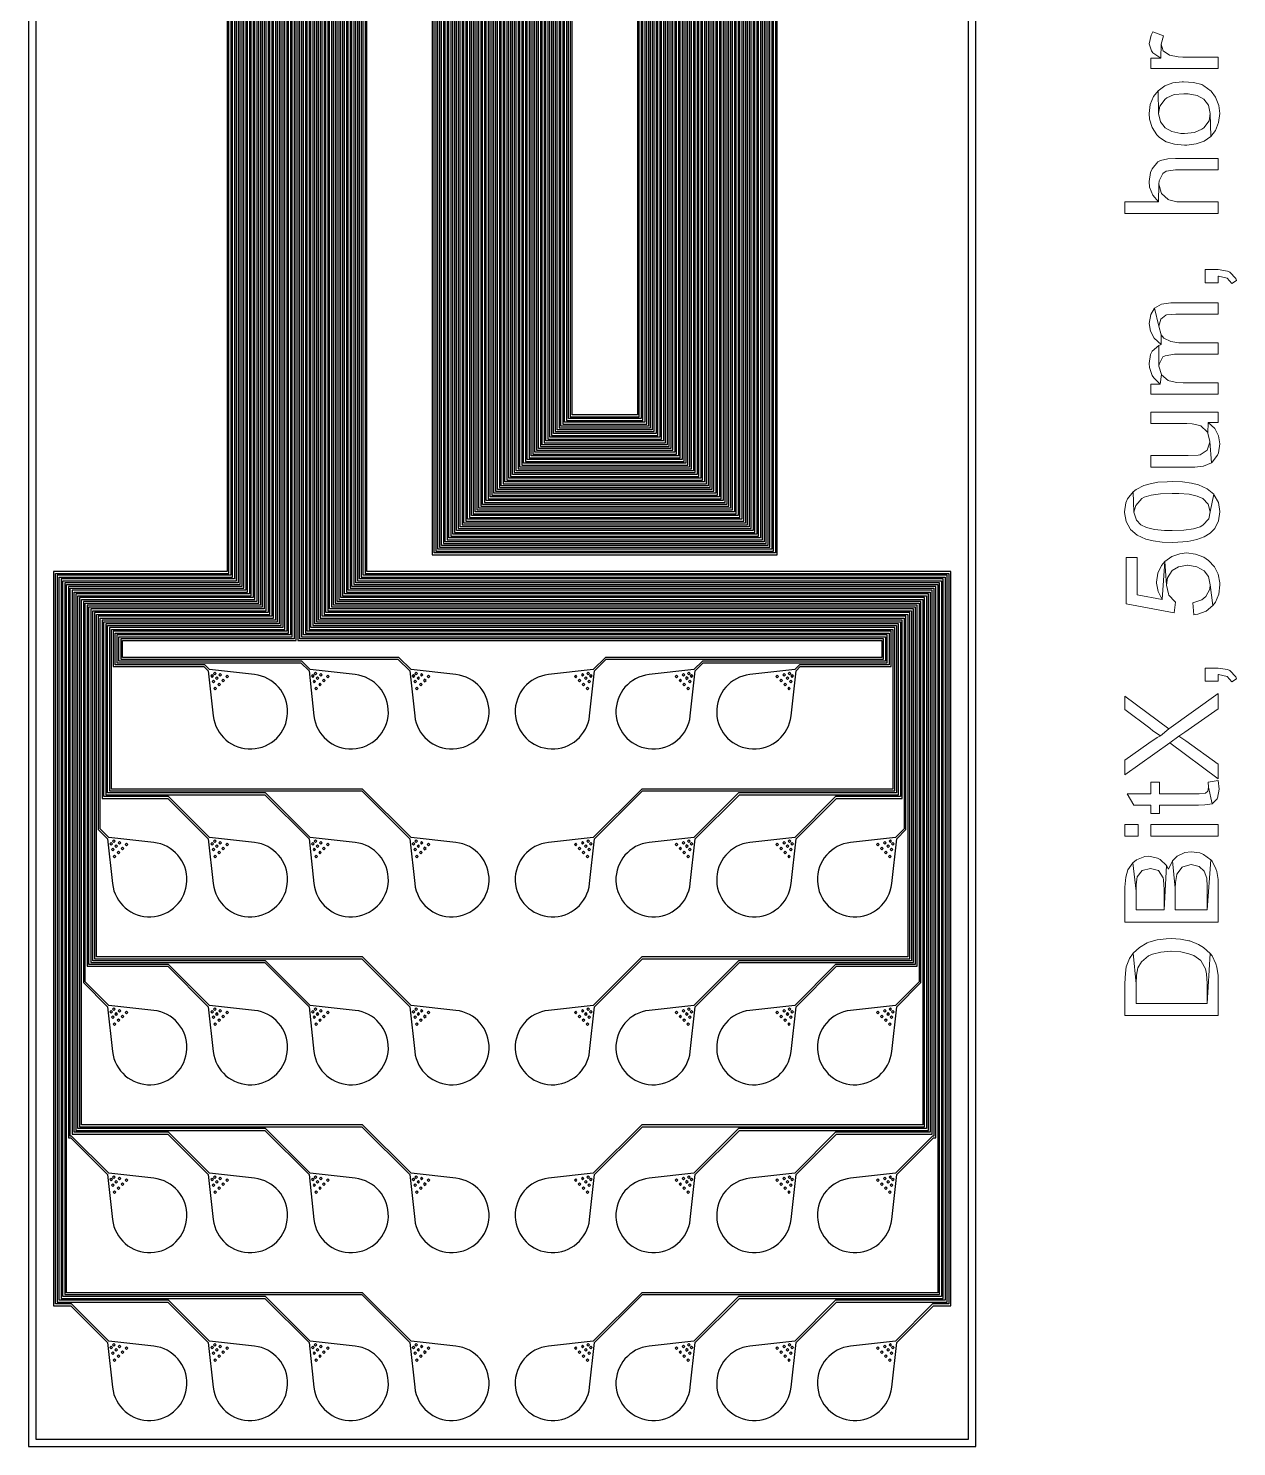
# Model space of a CAD drawing. Header units: millimetres. Extents: x -12.7 to 19.7, y -37.7 to 37.7.
# Drawn here: x -12.7 to 19.69, y -37.7 to 0.31 of the extents above; entities that cross this region are included whole.
import ezdxf

# ---------------------------------------------------------------- set-up
doc = ezdxf.new("R2010")
doc.units = ezdxf.units.MM

msp = doc.modelspace()

# ---------------------------------------------------------------- linework, layer by layer
at = {"linetype": 'Continuous', "lineweight": 25}
for points in [[(-12.7, 37.7), (-12.7, -37.7), (12.7, -37.7), (12.7, 37.7)], [(12.5, 37.5), (-12.5, 37.5), (-12.5, -37.5), (12.5, -37.5)], [(-7.812, -17.044), (-7.776, -17.08), (-7.741, -17.044), (-7.776, -17.009)], [(-7.741, -16.974), (-7.706, -17.009), (-7.67, -16.974), (-7.706, -16.938)], [(-7.682, -17.104), (-7.646, -17.139), (-7.611, -17.104), (-7.646, -17.068)], [(-7.593, -17.015), (-7.558, -17.051), (-7.523, -17.015), (-7.558, -16.98)], [(-7.406, -17.061), (-7.371, -17.096), (-7.335, -17.061), (-7.371, -17.026)], [(-5.112, -17.044), (-5.076, -17.08), (-5.041, -17.044), (-5.076, -17.009)], [(-5.041, -16.974), (-5.006, -17.009), (-4.97, -16.974), (-5.006, -16.938)], [(-4.982, -17.104), (-4.946, -17.139), (-4.911, -17.104), (-4.946, -17.068)], [(-4.893, -17.015), (-4.858, -17.051), (-4.823, -17.015), (-4.858, -16.98)], [(-4.706, -17.061), (-4.671, -17.096), (-4.635, -17.061), (-4.671, -17.026)], [(-2.412, -17.044), (-2.376, -17.08), (-2.341, -17.044), (-2.376, -17.009)], [(-2.341, -16.974), (-2.306, -17.009), (-2.27, -16.974), (-2.306, -16.938)], [(-2.282, -17.104), (-2.246, -17.139), (-2.211, -17.104), (-2.246, -17.068)], [(-2.193, -17.015), (-2.158, -17.051), (-2.123, -17.015), (-2.158, -16.98)], [(-2.006, -17.061), (-1.971, -17.096), (-1.935, -17.061), (-1.971, -17.026)], [(1.971, -17.026), (1.935, -17.061), (1.971, -17.096), (2.006, -17.061)], [(2.158, -16.98), (2.123, -17.015), (2.158, -17.051), (2.193, -17.015)], [(2.246, -17.068), (2.211, -17.104), (2.246, -17.139), (2.282, -17.104)], [(2.306, -16.938), (2.27, -16.974), (2.306, -17.009), (2.341, -16.974)], [(2.376, -17.009), (2.341, -17.044), (2.376, -17.08), (2.412, -17.044)], [(4.671, -17.026), (4.635, -17.061), (4.671, -17.096), (4.706, -17.061)], [(4.858, -16.98), (4.823, -17.015), (4.858, -17.051), (4.893, -17.015)], [(4.946, -17.068), (4.911, -17.104), (4.946, -17.139), (4.982, -17.104)], [(5.006, -16.938), (4.97, -16.974), (5.006, -17.009), (5.041, -16.974)], [(5.076, -17.009), (5.041, -17.044), (5.076, -17.08), (5.112, -17.044)], [(7.371, -17.026), (7.335, -17.061), (7.371, -17.096), (7.406, -17.061)], [(7.558, -16.98), (7.523, -17.015), (7.558, -17.051), (7.593, -17.015)], [(7.646, -17.068), (7.611, -17.104), (7.646, -17.139), (7.682, -17.104)], [(7.706, -16.938), (7.67, -16.974), (7.706, -17.009), (7.741, -16.974)], [(7.776, -17.009), (7.741, -17.044), (7.776, -17.08), (7.812, -17.044)], [(-7.77, -17.192), (-7.735, -17.227), (-7.699, -17.192), (-7.735, -17.157)], [(-7.724, -17.379), (-7.689, -17.415), (-7.654, -17.379), (-7.689, -17.344)], [(-7.618, -17.273), (-7.583, -17.309), (-7.547, -17.273), (-7.583, -17.238)], [(-7.512, -17.167), (-7.477, -17.203), (-7.441, -17.167), (-7.477, -17.132)], [(-5.07, -17.192), (-5.035, -17.227), (-4.999, -17.192), (-5.035, -17.157)], [(-5.024, -17.379), (-4.989, -17.415), (-4.954, -17.379), (-4.989, -17.344)], [(-4.918, -17.273), (-4.883, -17.309), (-4.847, -17.273), (-4.883, -17.238)], [(-4.812, -17.167), (-4.777, -17.203), (-4.741, -17.167), (-4.777, -17.132)], [(-2.37, -17.192), (-2.335, -17.227), (-2.299, -17.192), (-2.335, -17.157)], [(-2.324, -17.379), (-2.289, -17.415), (-2.254, -17.379), (-2.289, -17.344)], [(-2.218, -17.273), (-2.183, -17.309), (-2.147, -17.273), (-2.183, -17.238)], [(-2.112, -17.167), (-2.077, -17.203), (-2.041, -17.167), (-2.077, -17.132)], [(2.077, -17.132), (2.041, -17.167), (2.077, -17.203), (2.112, -17.167)], [(2.183, -17.238), (2.147, -17.273), (2.183, -17.309), (2.218, -17.273)], [(2.289, -17.344), (2.254, -17.379), (2.289, -17.415), (2.324, -17.379)], [(2.335, -17.157), (2.299, -17.192), (2.335, -17.227), (2.37, -17.192)], [(4.777, -17.132), (4.741, -17.167), (4.777, -17.203), (4.812, -17.167)], [(4.883, -17.238), (4.847, -17.273), (4.883, -17.309), (4.918, -17.273)], [(4.989, -17.344), (4.954, -17.379), (4.989, -17.415), (5.024, -17.379)], [(5.035, -17.157), (4.999, -17.192), (5.035, -17.227), (5.07, -17.192)], [(7.477, -17.132), (7.441, -17.167), (7.477, -17.203), (7.512, -17.167)], [(7.583, -17.238), (7.547, -17.273), (7.583, -17.309), (7.618, -17.273)], [(7.689, -17.344), (7.654, -17.379), (7.689, -17.415), (7.724, -17.379)], [(7.735, -17.157), (7.699, -17.192), (7.735, -17.227), (7.77, -17.192)], [(-10.512, -21.544), (-10.476, -21.58), (-10.441, -21.544), (-10.476, -21.509)], [(-10.47, -21.692), (-10.435, -21.727), (-10.399, -21.692), (-10.435, -21.657)], [(-10.441, -21.474), (-10.406, -21.509), (-10.37, -21.474), (-10.406, -21.438)], [(-10.382, -21.604), (-10.346, -21.639), (-10.311, -21.604), (-10.346, -21.568)], [(-10.293, -21.515), (-10.258, -21.551), (-10.223, -21.515), (-10.258, -21.48)], [(-10.212, -21.667), (-10.177, -21.703), (-10.141, -21.667), (-10.177, -21.632)], [(-10.106, -21.561), (-10.071, -21.596), (-10.035, -21.561), (-10.071, -21.526)], [(-7.812, -21.544), (-7.776, -21.58), (-7.741, -21.544), (-7.776, -21.509)], [(-7.77, -21.692), (-7.735, -21.727), (-7.699, -21.692), (-7.735, -21.657)], [(-7.741, -21.474), (-7.706, -21.509), (-7.67, -21.474), (-7.706, -21.438)], [(-7.682, -21.604), (-7.646, -21.639), (-7.611, -21.604), (-7.646, -21.568)], [(-7.593, -21.515), (-7.558, -21.551), (-7.523, -21.515), (-7.558, -21.48)], [(-7.512, -21.667), (-7.477, -21.703), (-7.441, -21.667), (-7.477, -21.632)], [(-7.406, -21.561), (-7.371, -21.596), (-7.335, -21.561), (-7.371, -21.526)], [(-5.112, -21.544), (-5.076, -21.58), (-5.041, -21.544), (-5.076, -21.509)], [(-5.07, -21.692), (-5.035, -21.727), (-4.999, -21.692), (-5.035, -21.657)], [(-5.041, -21.474), (-5.006, -21.509), (-4.97, -21.474), (-5.006, -21.438)], [(-4.982, -21.604), (-4.946, -21.639), (-4.911, -21.604), (-4.946, -21.568)], [(-4.893, -21.515), (-4.858, -21.551), (-4.823, -21.515), (-4.858, -21.48)], [(-4.812, -21.667), (-4.777, -21.703), (-4.741, -21.667), (-4.777, -21.632)], [(-4.706, -21.561), (-4.671, -21.596), (-4.635, -21.561), (-4.671, -21.526)], [(-2.412, -21.544), (-2.376, -21.58), (-2.341, -21.544), (-2.376, -21.509)], [(-2.37, -21.692), (-2.335, -21.727), (-2.299, -21.692), (-2.335, -21.657)], [(-2.341, -21.474), (-2.306, -21.509), (-2.27, -21.474), (-2.306, -21.438)], [(-2.282, -21.604), (-2.246, -21.639), (-2.211, -21.604), (-2.246, -21.568)], [(-2.193, -21.515), (-2.158, -21.551), (-2.123, -21.515), (-2.158, -21.48)], [(-2.112, -21.667), (-2.077, -21.703), (-2.041, -21.667), (-2.077, -21.632)], [(-2.006, -21.561), (-1.971, -21.596), (-1.935, -21.561), (-1.971, -21.526)], [(1.971, -21.526), (1.935, -21.561), (1.971, -21.596), (2.006, -21.561)], [(2.077, -21.632), (2.041, -21.667), (2.077, -21.703), (2.112, -21.667)], [(2.158, -21.48), (2.123, -21.515), (2.158, -21.551), (2.193, -21.515)], [(2.246, -21.568), (2.211, -21.604), (2.246, -21.639), (2.282, -21.604)], [(2.306, -21.438), (2.27, -21.474), (2.306, -21.509), (2.341, -21.474)], [(2.335, -21.657), (2.299, -21.692), (2.335, -21.727), (2.37, -21.692)], [(2.376, -21.509), (2.341, -21.544), (2.376, -21.58), (2.412, -21.544)], [(4.671, -21.526), (4.635, -21.561), (4.671, -21.596), (4.706, -21.561)], [(4.777, -21.632), (4.741, -21.667), (4.777, -21.703), (4.812, -21.667)], [(4.858, -21.48), (4.823, -21.515), (4.858, -21.551), (4.893, -21.515)], [(4.946, -21.568), (4.911, -21.604), (4.946, -21.639), (4.982, -21.604)], [(5.006, -21.438), (4.97, -21.474), (5.006, -21.509), (5.041, -21.474)], [(5.035, -21.657), (4.999, -21.692), (5.035, -21.727), (5.07, -21.692)], [(5.076, -21.509), (5.041, -21.544), (5.076, -21.58), (5.112, -21.544)], [(7.371, -21.526), (7.335, -21.561), (7.371, -21.596), (7.406, -21.561)], [(7.477, -21.632), (7.441, -21.667), (7.477, -21.703), (7.512, -21.667)], [(7.558, -21.48), (7.523, -21.515), (7.558, -21.551), (7.593, -21.515)], [(7.646, -21.568), (7.611, -21.604), (7.646, -21.639), (7.682, -21.604)], [(7.706, -21.438), (7.67, -21.474), (7.706, -21.509), (7.741, -21.474)], [(7.735, -21.657), (7.699, -21.692), (7.735, -21.727), (7.77, -21.692)], [(7.776, -21.509), (7.741, -21.544), (7.776, -21.58), (7.812, -21.544)], [(10.071, -21.526), (10.035, -21.561), (10.071, -21.596), (10.106, -21.561)], [(10.177, -21.632), (10.141, -21.667), (10.177, -21.703), (10.212, -21.667)], [(10.258, -21.48), (10.223, -21.515), (10.258, -21.551), (10.293, -21.515)], [(10.346, -21.568), (10.311, -21.604), (10.346, -21.639), (10.382, -21.604)], [(10.406, -21.438), (10.37, -21.474), (10.406, -21.509), (10.441, -21.474)], [(10.435, -21.657), (10.399, -21.692), (10.435, -21.727), (10.47, -21.692)], [(10.476, -21.509), (10.441, -21.544), (10.476, -21.58), (10.512, -21.544)], [(-10.424, -21.879), (-10.389, -21.915), (-10.354, -21.879), (-10.389, -21.844)], [(-10.318, -21.773), (-10.283, -21.809), (-10.247, -21.773), (-10.283, -21.738)], [(-7.724, -21.879), (-7.689, -21.915), (-7.654, -21.879), (-7.689, -21.844)], [(-7.618, -21.773), (-7.583, -21.809), (-7.547, -21.773), (-7.583, -21.738)], [(-5.024, -21.879), (-4.989, -21.915), (-4.954, -21.879), (-4.989, -21.844)], [(-4.918, -21.773), (-4.883, -21.809), (-4.847, -21.773), (-4.883, -21.738)], [(-2.324, -21.879), (-2.289, -21.915), (-2.254, -21.879), (-2.289, -21.844)], [(-2.218, -21.773), (-2.183, -21.809), (-2.147, -21.773), (-2.183, -21.738)], [(2.183, -21.738), (2.147, -21.773), (2.183, -21.809), (2.218, -21.773)], [(2.289, -21.844), (2.254, -21.879), (2.289, -21.915), (2.324, -21.879)], [(4.883, -21.738), (4.847, -21.773), (4.883, -21.809), (4.918, -21.773)], [(4.989, -21.844), (4.954, -21.879), (4.989, -21.915), (5.024, -21.879)], [(7.583, -21.738), (7.547, -21.773), (7.583, -21.809), (7.618, -21.773)], [(7.689, -21.844), (7.654, -21.879), (7.689, -21.915), (7.724, -21.879)], [(10.283, -21.738), (10.247, -21.773), (10.283, -21.809), (10.318, -21.773)], [(10.389, -21.844), (10.354, -21.879), (10.389, -21.915), (10.424, -21.879)], [(-10.512, -26.044), (-10.476, -26.08), (-10.441, -26.044), (-10.476, -26.009)], [(-10.47, -26.192), (-10.435, -26.227), (-10.399, -26.192), (-10.435, -26.157)], [(-10.441, -25.974), (-10.406, -26.009), (-10.37, -25.974), (-10.406, -25.938)], [(-10.382, -26.104), (-10.346, -26.139), (-10.311, -26.104), (-10.346, -26.068)], [(-10.293, -26.015), (-10.258, -26.051), (-10.223, -26.015), (-10.258, -25.98)], [(-10.212, -26.167), (-10.177, -26.203), (-10.141, -26.167), (-10.177, -26.132)], [(-10.106, -26.061), (-10.071, -26.096), (-10.035, -26.061), (-10.071, -26.026)], [(-7.812, -26.044), (-7.776, -26.08), (-7.741, -26.044), (-7.776, -26.009)], [(-7.77, -26.192), (-7.735, -26.227), (-7.699, -26.192), (-7.735, -26.157)], [(-7.741, -25.974), (-7.706, -26.009), (-7.67, -25.974), (-7.706, -25.938)], [(-7.682, -26.104), (-7.646, -26.139), (-7.611, -26.104), (-7.646, -26.068)], [(-7.593, -26.015), (-7.558, -26.051), (-7.523, -26.015), (-7.558, -25.98)], [(-7.512, -26.167), (-7.477, -26.203), (-7.441, -26.167), (-7.477, -26.132)], [(-7.406, -26.061), (-7.371, -26.096), (-7.335, -26.061), (-7.371, -26.026)], [(-5.112, -26.044), (-5.076, -26.08), (-5.041, -26.044), (-5.076, -26.009)], [(-5.07, -26.192), (-5.035, -26.227), (-4.999, -26.192), (-5.035, -26.157)], [(-5.041, -25.974), (-5.006, -26.009), (-4.97, -25.974), (-5.006, -25.938)], [(-4.982, -26.104), (-4.946, -26.139), (-4.911, -26.104), (-4.946, -26.068)], [(-4.893, -26.015), (-4.858, -26.051), (-4.823, -26.015), (-4.858, -25.98)], [(-4.812, -26.167), (-4.777, -26.203), (-4.741, -26.167), (-4.777, -26.132)], [(-4.706, -26.061), (-4.671, -26.096), (-4.635, -26.061), (-4.671, -26.026)], [(-2.412, -26.044), (-2.376, -26.08), (-2.341, -26.044), (-2.376, -26.009)], [(-2.37, -26.192), (-2.335, -26.227), (-2.299, -26.192), (-2.335, -26.157)], [(-2.341, -25.974), (-2.306, -26.009), (-2.27, -25.974), (-2.306, -25.938)], [(-2.282, -26.104), (-2.246, -26.139), (-2.211, -26.104), (-2.246, -26.068)], [(-2.193, -26.015), (-2.158, -26.051), (-2.123, -26.015), (-2.158, -25.98)], [(-2.112, -26.167), (-2.077, -26.203), (-2.041, -26.167), (-2.077, -26.132)], [(-2.006, -26.061), (-1.971, -26.096), (-1.935, -26.061), (-1.971, -26.026)], [(1.971, -26.026), (1.935, -26.061), (1.971, -26.096), (2.006, -26.061)], [(2.077, -26.132), (2.041, -26.167), (2.077, -26.203), (2.112, -26.167)], [(2.158, -25.98), (2.123, -26.015), (2.158, -26.051), (2.193, -26.015)], [(2.246, -26.068), (2.211, -26.104), (2.246, -26.139), (2.282, -26.104)], [(2.306, -25.938), (2.27, -25.974), (2.306, -26.009), (2.341, -25.974)], [(2.335, -26.157), (2.299, -26.192), (2.335, -26.227), (2.37, -26.192)], [(2.376, -26.009), (2.341, -26.044), (2.376, -26.08), (2.412, -26.044)], [(4.671, -26.026), (4.635, -26.061), (4.671, -26.096), (4.706, -26.061)], [(4.777, -26.132), (4.741, -26.167), (4.777, -26.203), (4.812, -26.167)], [(4.858, -25.98), (4.823, -26.015), (4.858, -26.051), (4.893, -26.015)], [(4.946, -26.068), (4.911, -26.104), (4.946, -26.139), (4.982, -26.104)], [(5.006, -25.938), (4.97, -25.974), (5.006, -26.009), (5.041, -25.974)], [(5.035, -26.157), (4.999, -26.192), (5.035, -26.227), (5.07, -26.192)], [(5.076, -26.009), (5.041, -26.044), (5.076, -26.08), (5.112, -26.044)], [(7.371, -26.026), (7.335, -26.061), (7.371, -26.096), (7.406, -26.061)], [(7.477, -26.132), (7.441, -26.167), (7.477, -26.203), (7.512, -26.167)], [(7.558, -25.98), (7.523, -26.015), (7.558, -26.051), (7.593, -26.015)], [(7.646, -26.068), (7.611, -26.104), (7.646, -26.139), (7.682, -26.104)], [(7.706, -25.938), (7.67, -25.974), (7.706, -26.009), (7.741, -25.974)], [(7.735, -26.157), (7.699, -26.192), (7.735, -26.227), (7.77, -26.192)], [(7.776, -26.009), (7.741, -26.044), (7.776, -26.08), (7.812, -26.044)], [(10.071, -26.026), (10.035, -26.061), (10.071, -26.096), (10.106, -26.061)], [(10.177, -26.132), (10.141, -26.167), (10.177, -26.203), (10.212, -26.167)], [(10.258, -25.98), (10.223, -26.015), (10.258, -26.051), (10.293, -26.015)], [(10.346, -26.068), (10.311, -26.104), (10.346, -26.139), (10.382, -26.104)], [(10.406, -25.938), (10.37, -25.974), (10.406, -26.009), (10.441, -25.974)], [(10.435, -26.157), (10.399, -26.192), (10.435, -26.227), (10.47, -26.192)], [(10.476, -26.009), (10.441, -26.044), (10.476, -26.08), (10.512, -26.044)], [(-10.424, -26.379), (-10.389, -26.415), (-10.354, -26.379), (-10.389, -26.344)], [(-10.318, -26.273), (-10.283, -26.309), (-10.247, -26.273), (-10.283, -26.238)], [(-7.724, -26.379), (-7.689, -26.415), (-7.654, -26.379), (-7.689, -26.344)], [(-7.618, -26.273), (-7.583, -26.309), (-7.547, -26.273), (-7.583, -26.238)], [(-5.024, -26.379), (-4.989, -26.415), (-4.954, -26.379), (-4.989, -26.344)], [(-4.918, -26.273), (-4.883, -26.309), (-4.847, -26.273), (-4.883, -26.238)], [(-2.324, -26.379), (-2.289, -26.415), (-2.254, -26.379), (-2.289, -26.344)], [(-2.218, -26.273), (-2.183, -26.309), (-2.147, -26.273), (-2.183, -26.238)], [(2.183, -26.238), (2.147, -26.273), (2.183, -26.309), (2.218, -26.273)], [(2.289, -26.344), (2.254, -26.379), (2.289, -26.415), (2.324, -26.379)], [(4.883, -26.238), (4.847, -26.273), (4.883, -26.309), (4.918, -26.273)], [(4.989, -26.344), (4.954, -26.379), (4.989, -26.415), (5.024, -26.379)], [(7.583, -26.238), (7.547, -26.273), (7.583, -26.309), (7.618, -26.273)], [(7.689, -26.344), (7.654, -26.379), (7.689, -26.415), (7.724, -26.379)], [(10.283, -26.238), (10.247, -26.273), (10.283, -26.309), (10.318, -26.273)], [(10.389, -26.344), (10.354, -26.379), (10.389, -26.415), (10.424, -26.379)], [(-10.512, -30.544), (-10.476, -30.58), (-10.441, -30.544), (-10.476, -30.509)], [(-10.47, -30.692), (-10.435, -30.727), (-10.399, -30.692), (-10.435, -30.657)], [(-10.441, -30.474), (-10.406, -30.509), (-10.37, -30.474), (-10.406, -30.438)], [(-10.382, -30.604), (-10.346, -30.639), (-10.311, -30.604), (-10.346, -30.568)], [(-10.318, -30.773), (-10.283, -30.809), (-10.247, -30.773), (-10.283, -30.738)], [(-10.293, -30.515), (-10.258, -30.551), (-10.223, -30.515), (-10.258, -30.48)], [(-10.212, -30.667), (-10.177, -30.703), (-10.141, -30.667), (-10.177, -30.632)], [(-10.106, -30.561), (-10.071, -30.596), (-10.035, -30.561), (-10.071, -30.526)], [(-7.812, -30.544), (-7.776, -30.58), (-7.741, -30.544), (-7.776, -30.509)], [(-7.77, -30.692), (-7.735, -30.727), (-7.699, -30.692), (-7.735, -30.657)], [(-7.741, -30.474), (-7.706, -30.509), (-7.67, -30.474), (-7.706, -30.438)], [(-7.682, -30.604), (-7.646, -30.639), (-7.611, -30.604), (-7.646, -30.568)], [(-7.618, -30.773), (-7.583, -30.809), (-7.547, -30.773), (-7.583, -30.738)], [(-7.593, -30.515), (-7.558, -30.551), (-7.523, -30.515), (-7.558, -30.48)], [(-7.512, -30.667), (-7.477, -30.703), (-7.441, -30.667), (-7.477, -30.632)], [(-7.406, -30.561), (-7.371, -30.596), (-7.335, -30.561), (-7.371, -30.526)], [(-5.112, -30.544), (-5.076, -30.58), (-5.041, -30.544), (-5.076, -30.509)], [(-5.07, -30.692), (-5.035, -30.727), (-4.999, -30.692), (-5.035, -30.657)], [(-5.041, -30.474), (-5.006, -30.509), (-4.97, -30.474), (-5.006, -30.438)], [(-4.982, -30.604), (-4.946, -30.639), (-4.911, -30.604), (-4.946, -30.568)], [(-4.918, -30.773), (-4.883, -30.809), (-4.847, -30.773), (-4.883, -30.738)], [(-4.893, -30.515), (-4.858, -30.551), (-4.823, -30.515), (-4.858, -30.48)], [(-4.812, -30.667), (-4.777, -30.703), (-4.741, -30.667), (-4.777, -30.632)], [(-4.706, -30.561), (-4.671, -30.596), (-4.635, -30.561), (-4.671, -30.526)], [(-2.412, -30.544), (-2.376, -30.58), (-2.341, -30.544), (-2.376, -30.509)], [(-2.37, -30.692), (-2.335, -30.727), (-2.299, -30.692), (-2.335, -30.657)], [(-2.341, -30.474), (-2.306, -30.509), (-2.27, -30.474), (-2.306, -30.438)], [(-2.282, -30.604), (-2.246, -30.639), (-2.211, -30.604), (-2.246, -30.568)], [(-2.218, -30.773), (-2.183, -30.809), (-2.147, -30.773), (-2.183, -30.738)], [(-2.193, -30.515), (-2.158, -30.551), (-2.123, -30.515), (-2.158, -30.48)], [(-2.112, -30.667), (-2.077, -30.703), (-2.041, -30.667), (-2.077, -30.632)], [(-2.006, -30.561), (-1.971, -30.596), (-1.935, -30.561), (-1.971, -30.526)], [(1.971, -30.526), (1.935, -30.561), (1.971, -30.596), (2.006, -30.561)], [(2.077, -30.632), (2.041, -30.667), (2.077, -30.703), (2.112, -30.667)], [(2.158, -30.48), (2.123, -30.515), (2.158, -30.551), (2.193, -30.515)], [(2.183, -30.738), (2.147, -30.773), (2.183, -30.809), (2.218, -30.773)], [(2.246, -30.568), (2.211, -30.604), (2.246, -30.639), (2.282, -30.604)], [(2.306, -30.438), (2.27, -30.474), (2.306, -30.509), (2.341, -30.474)], [(2.335, -30.657), (2.299, -30.692), (2.335, -30.727), (2.37, -30.692)], [(2.376, -30.509), (2.341, -30.544), (2.376, -30.58), (2.412, -30.544)], [(4.671, -30.526), (4.635, -30.561), (4.671, -30.596), (4.706, -30.561)], [(4.777, -30.632), (4.741, -30.667), (4.777, -30.703), (4.812, -30.667)], [(4.858, -30.48), (4.823, -30.515), (4.858, -30.551), (4.893, -30.515)], [(4.883, -30.738), (4.847, -30.773), (4.883, -30.809), (4.918, -30.773)], [(4.946, -30.568), (4.911, -30.604), (4.946, -30.639), (4.982, -30.604)], [(5.006, -30.438), (4.97, -30.474), (5.006, -30.509), (5.041, -30.474)], [(5.035, -30.657), (4.999, -30.692), (5.035, -30.727), (5.07, -30.692)], [(5.076, -30.509), (5.041, -30.544), (5.076, -30.58), (5.112, -30.544)], [(7.371, -30.526), (7.335, -30.561), (7.371, -30.596), (7.406, -30.561)], [(7.477, -30.632), (7.441, -30.667), (7.477, -30.703), (7.512, -30.667)], [(7.558, -30.48), (7.523, -30.515), (7.558, -30.551), (7.593, -30.515)], [(7.583, -30.738), (7.547, -30.773), (7.583, -30.809), (7.618, -30.773)], [(7.646, -30.568), (7.611, -30.604), (7.646, -30.639), (7.682, -30.604)], [(7.706, -30.438), (7.67, -30.474), (7.706, -30.509), (7.741, -30.474)], [(7.735, -30.657), (7.699, -30.692), (7.735, -30.727), (7.77, -30.692)], [(7.776, -30.509), (7.741, -30.544), (7.776, -30.58), (7.812, -30.544)], [(10.071, -30.526), (10.035, -30.561), (10.071, -30.596), (10.106, -30.561)], [(10.177, -30.632), (10.141, -30.667), (10.177, -30.703), (10.212, -30.667)], [(10.258, -30.48), (10.223, -30.515), (10.258, -30.551), (10.293, -30.515)], [(10.283, -30.738), (10.247, -30.773), (10.283, -30.809), (10.318, -30.773)], [(10.346, -30.568), (10.311, -30.604), (10.346, -30.639), (10.382, -30.604)], [(10.406, -30.438), (10.37, -30.474), (10.406, -30.509), (10.441, -30.474)], [(10.435, -30.657), (10.399, -30.692), (10.435, -30.727), (10.47, -30.692)], [(10.476, -30.509), (10.441, -30.544), (10.476, -30.58), (10.512, -30.544)], [(-10.424, -30.879), (-10.389, -30.915), (-10.354, -30.879), (-10.389, -30.844)], [(-7.724, -30.879), (-7.689, -30.915), (-7.654, -30.879), (-7.689, -30.844)], [(-5.024, -30.879), (-4.989, -30.915), (-4.954, -30.879), (-4.989, -30.844)], [(-2.324, -30.879), (-2.289, -30.915), (-2.254, -30.879), (-2.289, -30.844)], [(2.289, -30.844), (2.254, -30.879), (2.289, -30.915), (2.324, -30.879)], [(4.989, -30.844), (4.954, -30.879), (4.989, -30.915), (5.024, -30.879)], [(7.689, -30.844), (7.654, -30.879), (7.689, -30.915), (7.724, -30.879)], [(10.389, -30.844), (10.354, -30.879), (10.389, -30.915), (10.424, -30.879)], [(-10.441, -34.974), (-10.406, -35.009), (-10.37, -34.974), (-10.406, -34.938)], [(-7.741, -34.974), (-7.706, -35.009), (-7.67, -34.974), (-7.706, -34.938)], [(-5.041, -34.974), (-5.006, -35.009), (-4.97, -34.974), (-5.006, -34.938)], [(-2.341, -34.974), (-2.306, -35.009), (-2.27, -34.974), (-2.306, -34.938)], [(2.341, -34.974), (2.306, -34.938), (2.27, -34.974), (2.306, -35.009)], [(5.006, -34.938), (4.97, -34.974), (5.006, -35.009), (5.041, -34.974)], [(7.706, -34.938), (7.67, -34.974), (7.706, -35.009), (7.741, -34.974)], [(10.441, -34.974), (10.406, -34.938), (10.37, -34.974), (10.406, -35.009)], [(-10.512, -35.044), (-10.476, -35.08), (-10.441, -35.044), (-10.476, -35.009)], [(-10.47, -35.192), (-10.435, -35.227), (-10.399, -35.192), (-10.435, -35.157)], [(-10.424, -35.379), (-10.389, -35.415), (-10.354, -35.379), (-10.389, -35.344)], [(-10.382, -35.104), (-10.346, -35.139), (-10.311, -35.104), (-10.346, -35.068)], [(-10.318, -35.273), (-10.283, -35.309), (-10.247, -35.273), (-10.283, -35.238)], [(-10.293, -35.015), (-10.258, -35.051), (-10.223, -35.015), (-10.258, -34.98)], [(-10.212, -35.167), (-10.177, -35.203), (-10.141, -35.167), (-10.177, -35.132)], [(-10.106, -35.061), (-10.071, -35.096), (-10.035, -35.061), (-10.071, -35.026)], [(-7.812, -35.044), (-7.776, -35.08), (-7.741, -35.044), (-7.776, -35.009)], [(-7.77, -35.192), (-7.735, -35.227), (-7.699, -35.192), (-7.735, -35.157)], [(-7.724, -35.379), (-7.689, -35.415), (-7.654, -35.379), (-7.689, -35.344)], [(-7.682, -35.104), (-7.646, -35.139), (-7.611, -35.104), (-7.646, -35.068)], [(-7.618, -35.273), (-7.583, -35.309), (-7.547, -35.273), (-7.583, -35.238)], [(-7.593, -35.015), (-7.558, -35.051), (-7.523, -35.015), (-7.558, -34.98)], [(-7.512, -35.167), (-7.477, -35.203), (-7.441, -35.167), (-7.477, -35.132)], [(-7.406, -35.061), (-7.371, -35.096), (-7.335, -35.061), (-7.371, -35.026)], [(-5.112, -35.044), (-5.076, -35.08), (-5.041, -35.044), (-5.076, -35.009)], [(-5.07, -35.192), (-5.035, -35.227), (-4.999, -35.192), (-5.035, -35.157)], [(-5.024, -35.379), (-4.989, -35.415), (-4.954, -35.379), (-4.989, -35.344)], [(-4.982, -35.104), (-4.946, -35.139), (-4.911, -35.104), (-4.946, -35.068)], [(-4.918, -35.273), (-4.883, -35.309), (-4.847, -35.273), (-4.883, -35.238)], [(-4.893, -35.015), (-4.858, -35.051), (-4.823, -35.015), (-4.858, -34.98)], [(-4.812, -35.167), (-4.777, -35.203), (-4.741, -35.167), (-4.777, -35.132)], [(-4.706, -35.061), (-4.671, -35.096), (-4.635, -35.061), (-4.671, -35.026)], [(-2.412, -35.044), (-2.376, -35.08), (-2.341, -35.044), (-2.376, -35.009)], [(-2.37, -35.192), (-2.335, -35.227), (-2.299, -35.192), (-2.335, -35.157)], [(-2.324, -35.379), (-2.289, -35.415), (-2.254, -35.379), (-2.289, -35.344)], [(-2.282, -35.104), (-2.246, -35.139), (-2.211, -35.104), (-2.246, -35.068)], [(-2.218, -35.273), (-2.183, -35.309), (-2.147, -35.273), (-2.183, -35.238)], [(-2.193, -35.015), (-2.158, -35.051), (-2.123, -35.015), (-2.158, -34.98)], [(-2.112, -35.167), (-2.077, -35.203), (-2.041, -35.167), (-2.077, -35.132)], [(-2.006, -35.061), (-1.971, -35.096), (-1.935, -35.061), (-1.971, -35.026)], [(2.006, -35.061), (1.971, -35.026), (1.935, -35.061), (1.971, -35.096)], [(2.112, -35.167), (2.077, -35.132), (2.041, -35.167), (2.077, -35.203)], [(2.193, -35.015), (2.158, -34.98), (2.123, -35.015), (2.158, -35.051)], [(2.218, -35.273), (2.183, -35.238), (2.147, -35.273), (2.183, -35.309)], [(2.282, -35.104), (2.246, -35.068), (2.211, -35.104), (2.246, -35.139)], [(2.324, -35.379), (2.289, -35.344), (2.254, -35.379), (2.289, -35.415)], [(2.37, -35.192), (2.335, -35.157), (2.299, -35.192), (2.335, -35.227)], [(2.412, -35.044), (2.376, -35.009), (2.341, -35.044), (2.376, -35.08)], [(4.671, -35.026), (4.635, -35.061), (4.671, -35.096), (4.706, -35.061)], [(4.777, -35.132), (4.741, -35.167), (4.777, -35.203), (4.812, -35.167)], [(4.858, -34.98), (4.823, -35.015), (4.858, -35.051), (4.893, -35.015)], [(4.883, -35.238), (4.847, -35.273), (4.883, -35.309), (4.918, -35.273)], [(4.946, -35.068), (4.911, -35.104), (4.946, -35.139), (4.982, -35.104)], [(4.989, -35.344), (4.954, -35.379), (4.989, -35.415), (5.024, -35.379)], [(5.035, -35.157), (4.999, -35.192), (5.035, -35.227), (5.07, -35.192)], [(5.076, -35.009), (5.041, -35.044), (5.076, -35.08), (5.112, -35.044)], [(7.371, -35.026), (7.335, -35.061), (7.371, -35.096), (7.406, -35.061)], [(7.477, -35.132), (7.441, -35.167), (7.477, -35.203), (7.512, -35.167)], [(7.558, -34.98), (7.523, -35.015), (7.558, -35.051), (7.593, -35.015)], [(7.583, -35.238), (7.547, -35.273), (7.583, -35.309), (7.618, -35.273)], [(7.646, -35.068), (7.611, -35.104), (7.646, -35.139), (7.682, -35.104)], [(7.689, -35.344), (7.654, -35.379), (7.689, -35.415), (7.724, -35.379)], [(7.735, -35.157), (7.699, -35.192), (7.735, -35.227), (7.77, -35.192)], [(7.776, -35.009), (7.741, -35.044), (7.776, -35.08), (7.812, -35.044)], [(10.106, -35.061), (10.071, -35.026), (10.035, -35.061), (10.071, -35.096)], [(10.212, -35.167), (10.177, -35.132), (10.141, -35.167), (10.177, -35.203)], [(10.293, -35.015), (10.258, -34.98), (10.223, -35.015), (10.258, -35.051)], [(10.318, -35.273), (10.283, -35.238), (10.247, -35.273), (10.283, -35.309)], [(10.382, -35.104), (10.346, -35.068), (10.311, -35.104), (10.346, -35.139)], [(10.424, -35.379), (10.389, -35.344), (10.354, -35.379), (10.389, -35.415)], [(10.47, -35.192), (10.435, -35.157), (10.399, -35.192), (10.435, -35.227)], [(10.512, -35.044), (10.476, -35.009), (10.441, -35.044), (10.476, -35.08)]]:
    msp.add_lwpolyline(points, close=True, dxfattribs=at)
for points in [[(5.625, 15.994), (5.625, -12.044), (-0.125, -12.044), (-0.125, 11.794)], [(-0.075, 11.844), (-0.075, -11.994), (5.575, -11.994), (5.575, 16.044)], [(5.525, 16.094), (5.525, -11.944), (-0.025, -11.944), (-0.025, 11.894)], [(0.025, 11.944), (0.025, -11.894), (5.475, -11.894), (5.475, 16.094)], [(5.425, 16.044), (5.425, -11.844), (0.075, -11.844), (0.075, 11.994)], [(0.125, 12.044), (0.125, -11.794), (5.375, -11.794), (5.375, 15.994)], [(6.025, 15.594), (6.025, -12.444), (-0.525, -12.444), (-0.525, 11.394)], [(-0.475, 11.444), (-0.475, -12.394), (5.975, -12.394), (5.975, 15.644)], [(5.925, 15.694), (5.925, -12.344), (-0.425, -12.344), (-0.425, 11.494)], [(-0.375, 11.544), (-0.375, -12.294), (5.875, -12.294), (5.875, 15.744)], [(5.825, 15.794), (5.825, -12.244), (-0.325, -12.244), (-0.325, 11.594)], [(-0.275, 11.644), (-0.275, -12.194), (5.775, -12.194), (5.775, 15.844)], [(5.725, 15.894), (5.725, -12.144), (-0.225, -12.144), (-0.225, 11.694)], [(-0.175, 11.744), (-0.175, -12.094), (5.675, -12.094), (5.675, 15.944)], [(5.325, 15.944), (5.325, -11.744), (0.175, -11.744), (0.175, 12.094)], [(0.225, 12.144), (0.225, -11.694), (5.275, -11.694), (5.275, 15.894)], [(5.225, 15.844), (5.225, -11.644), (0.275, -11.644), (0.275, 12.194)], [(0.325, 12.244), (0.325, -11.594), (5.175, -11.594), (5.175, 15.794)], [(5.125, 15.744), (5.125, -11.544), (0.375, -11.544), (0.375, 12.294)], [(0.425, 12.344), (0.425, -11.494), (5.075, -11.494), (5.075, 15.694)], [(5.025, 15.644), (5.025, -11.444), (0.475, -11.444), (0.475, 12.394)], [(0.525, 12.444), (0.525, -11.394), (4.975, -11.394), (4.975, 15.594)], [(-0.875, 11.044), (-0.875, -12.794), (6.375, -12.794), (6.375, 15.244)], [(6.325, 15.294), (6.325, -12.744), (-0.825, -12.744), (-0.825, 11.094)], [(-0.775, 11.144), (-0.775, -12.694), (6.275, -12.694), (6.275, 15.344)], [(6.225, 15.394), (6.225, -12.644), (-0.725, -12.644), (-0.725, 11.194)], [(-0.675, 11.244), (-0.675, -12.594), (6.175, -12.594), (6.175, 15.444)], [(6.125, 15.494), (6.125, -12.544), (-0.625, -12.544), (-0.625, 11.294)], [(-0.575, 11.344), (-0.575, -12.494), (6.075, -12.494), (6.075, 15.544)], [(4.925, 15.544), (4.925, -11.344), (0.575, -11.344), (0.575, 12.494)], [(0.625, 12.544), (0.625, -11.294), (4.875, -11.294), (4.875, 15.494)], [(4.825, 15.444), (4.825, -11.244), (0.675, -11.244), (0.675, 12.594)], [(0.725, 12.644), (0.725, -11.194), (4.775, -11.194), (4.775, 15.394)], [(4.725, 15.344), (4.725, -11.144), (0.775, -11.144), (0.775, 12.694)], [(0.825, 12.744), (0.825, -11.094), (4.675, -11.094), (4.675, 15.294)], [(4.625, 15.244), (4.625, -11.044), (0.875, -11.044), (0.875, 12.794)], [(-1.275, 10.644), (-1.275, -13.194), (6.775, -13.194), (6.775, 14.844)], [(6.725, 14.894), (6.725, -13.144), (-1.225, -13.144), (-1.225, 10.694)], [(-1.175, 10.744), (-1.175, -13.094), (6.675, -13.094), (6.675, 14.944)], [(6.625, 14.994), (6.625, -13.044), (-1.125, -13.044), (-1.125, 10.794)], [(-1.075, 10.844), (-1.075, -12.994), (6.575, -12.994), (6.575, 15.044)], [(6.525, 15.094), (6.525, -12.944), (-1.025, -12.944), (-1.025, 10.894)], [(-0.975, 10.944), (-0.975, -12.894), (6.475, -12.894), (6.475, 15.144)], [(6.425, 15.194), (6.425, -12.844), (-0.925, -12.844), (-0.925, 10.994)], [(0.925, 12.844), (0.925, -10.994), (4.575, -10.994), (4.575, 15.194)], [(4.525, 15.144), (4.525, -10.944), (0.975, -10.944), (0.975, 12.894)], [(1.025, 12.944), (1.025, -10.894), (4.475, -10.894), (4.475, 15.094)], [(4.425, 15.044), (4.425, -10.844), (1.075, -10.844), (1.075, 12.994)], [(1.125, 13.044), (1.125, -10.794), (4.375, -10.794), (4.375, 14.994)], [(4.325, 14.944), (4.325, -10.744), (1.175, -10.744), (1.175, 13.094)], [(1.225, 13.144), (1.225, -10.694), (4.275, -10.694), (4.275, 14.894)], [(4.225, 14.844), (4.225, -10.644), (1.275, -10.644), (1.275, 13.194)], [(7.125, 14.494), (7.125, -13.544), (-1.625, -13.544), (-1.625, 10.294)], [(-1.575, 10.344), (-1.575, -13.494), (7.075, -13.494), (7.075, 14.544)], [(7.025, 14.594), (7.025, -13.444), (-1.525, -13.444), (-1.525, 10.394)], [(-1.475, 10.444), (-1.475, -13.394), (6.975, -13.394), (6.975, 14.644)], [(6.925, 14.694), (6.925, -13.344), (-1.425, -13.344), (-1.425, 10.494)], [(-1.375, 10.544), (-1.375, -13.294), (6.875, -13.294), (6.875, 14.744)], [(6.825, 14.794), (6.825, -13.244), (-1.325, -13.244), (-1.325, 10.594)], [(1.325, 13.244), (1.325, -10.594), (4.175, -10.594), (4.175, 14.794)], [(4.125, 14.744), (4.125, -10.544), (1.375, -10.544), (1.375, 13.294)], [(1.425, 13.344), (1.425, -10.494), (4.075, -10.494), (4.075, 14.694)], [(4.025, 14.644), (4.025, -10.444), (1.475, -10.444), (1.475, 13.394)], [(1.525, 13.444), (1.525, -10.394), (3.975, -10.394), (3.975, 14.594)], [(3.925, 14.544), (3.925, -10.344), (1.575, -10.344), (1.575, 13.494)], [(1.625, 13.544), (1.625, -10.294), (3.875, -10.294), (3.875, 14.494)], [(-1.875, 10.044), (-1.875, -13.794), (7.375, -13.794), (7.375, 14.244)], [(7.325, 14.294), (7.325, -13.744), (-1.825, -13.744), (-1.825, 10.094)], [(-1.775, 10.144), (-1.775, -13.694), (7.275, -13.694), (7.275, 14.344)], [(7.225, 14.394), (7.225, -13.644), (-1.725, -13.644), (-1.725, 10.194)], [(-1.675, 10.244), (-1.675, -13.594), (7.175, -13.594), (7.175, 14.444)], [(3.825, 14.444), (3.825, -10.244), (1.675, -10.244), (1.675, 13.594)], [(1.725, 13.644), (1.725, -10.194), (3.775, -10.194), (3.775, 14.394)], [(3.725, 14.344), (3.725, -10.144), (1.775, -10.144), (1.775, 13.694)], [(1.825, 13.744), (1.825, -10.094), (3.675, -10.094), (3.675, 14.294)], [(3.625, 14.244), (3.625, -10.044), (1.875, -10.044), (1.875, 13.794)]]:
    msp.add_lwpolyline(points, dxfattribs=at)
for points in [[(-7.375, 13.794), (-7.375, -14.244), (-12.025, -14.244), (-12.025, -33.925), (-11.56, -33.925), (-10.577, -34.908), (-10.444, -36.11, 2.081666), (-9.34, -35.006), (-10.542, -34.873), (-11.54, -33.875), (-11.975, -33.875), (-11.975, -14.294), (-7.325, -14.294), (-7.325, 13.744)], [(-7.275, 13.694), (-7.275, -14.344), (-11.925, -14.344), (-11.925, -33.825), (-8.96, -33.825), (-7.877, -34.908), (-7.744, -36.11, 2.081666), (-6.64, -35.006), (-7.842, -34.873), (-8.94, -33.775), (-11.875, -33.775), (-11.875, -14.394), (-7.225, -14.394), (-7.225, 13.644)], [(-7.175, 13.594), (-7.175, -14.444), (-11.825, -14.444), (-11.825, -33.725), (-6.36, -33.725), (-5.177, -34.908), (-5.044, -36.11, 2.081666), (-3.94, -35.006), (-5.142, -34.873), (-6.34, -33.675), (-11.775, -33.675), (-11.775, -14.494), (-7.125, -14.494), (-7.125, 13.544)], [(-7.075, 13.494), (-7.075, -14.544), (-11.725, -14.544), (-11.725, -33.625), (-3.76, -33.625), (-2.477, -34.908), (-2.344, -36.11, 2.081666), (-1.24, -35.006), (-2.442, -34.873), (-3.74, -33.575), (-11.675, -33.575), (-11.675, -14.594), (-7.025, -14.594), (-7.025, 13.444)], [(-6.975, 13.394), (-6.975, -14.644), (-11.625, -14.644), (-11.625, -29.425), (-11.56, -29.425), (-10.577, -30.408), (-10.444, -31.61, 2.081666), (-9.34, -30.506), (-10.542, -30.373), (-11.54, -29.375), (-11.575, -29.375), (-11.575, -14.694), (-6.925, -14.694), (-6.925, 13.344)], [(-6.875, 13.294), (-6.875, -14.744), (-11.525, -14.744), (-11.525, -29.325), (-8.96, -29.325), (-7.877, -30.408), (-7.744, -31.61, 2.081666), (-6.64, -30.506), (-7.842, -30.373), (-8.94, -29.275), (-11.475, -29.275), (-11.475, -14.794), (-6.825, -14.794), (-6.825, 13.244)], [(-6.775, 13.194), (-6.775, -14.844), (-11.425, -14.844), (-11.425, -29.225), (-6.36, -29.225), (-5.177, -30.408), (-5.044, -31.61, 2.081666), (-3.94, -30.506), (-5.142, -30.373), (-6.34, -29.175), (-11.375, -29.175), (-11.375, -14.894), (-6.725, -14.894), (-6.725, 13.144)], [(-6.675, 13.094), (-6.675, -14.944), (-11.325, -14.944), (-11.325, -29.125), (-3.76, -29.125), (-2.477, -30.408), (-2.344, -31.61, 2.081666), (-1.24, -30.506), (-2.442, -30.373), (-3.74, -29.075), (-11.275, -29.075), (-11.275, -14.994), (-6.625, -14.994), (-6.625, 13.044)], [(-6.575, 12.994), (-6.575, -15.044), (-11.225, -15.044), (-11.225, -25.26), (-10.577, -25.908), (-10.444, -27.11, 2.081666), (-9.34, -26.006), (-10.542, -25.873), (-11.175, -25.24), (-11.175, -15.094), (-6.525, -15.094), (-6.525, 12.944)], [(-6.475, 12.894), (-6.475, -15.144), (-11.125, -15.144), (-11.125, -24.825), (-8.96, -24.825), (-7.877, -25.908), (-7.744, -27.11, 2.081666), (-6.64, -26.006), (-7.842, -25.873), (-8.94, -24.775), (-11.075, -24.775), (-11.075, -15.194), (-6.425, -15.194), (-6.425, 12.844)], [(-6.375, 12.794), (-6.375, -15.244), (-11.025, -15.244), (-11.025, -24.725), (-6.36, -24.725), (-5.177, -25.908), (-5.044, -27.11, 2.081666), (-3.94, -26.006), (-5.142, -25.873), (-6.34, -24.675), (-10.975, -24.675), (-10.975, -15.294), (-6.325, -15.294), (-6.325, 12.744)], [(-6.275, 12.694), (-6.275, -15.344), (-10.925, -15.344), (-10.925, -24.625), (-3.76, -24.625), (-2.477, -25.908), (-2.344, -27.11, 2.081666), (-1.24, -26.006), (-2.442, -25.873), (-3.74, -24.575), (-10.875, -24.575), (-10.875, -15.394), (-6.225, -15.394), (-6.225, 12.644)], [(-6.175, 12.594), (-6.175, -15.444), (-10.825, -15.444), (-10.825, -21.16), (-10.577, -21.408), (-10.444, -22.61, 2.081666), (-9.34, -21.506), (-10.542, -21.373), (-10.775, -21.14), (-10.775, -15.494), (-6.125, -15.494), (-6.125, 12.544)], [(-6.075, 12.494), (-6.075, -15.544), (-10.725, -15.544), (-10.725, -20.325), (-8.96, -20.325), (-7.877, -21.408), (-7.744, -22.61, 2.081666), (-6.64, -21.506), (-7.842, -21.373), (-8.94, -20.275), (-10.675, -20.275), (-10.675, -15.594), (-6.025, -15.594), (-6.025, 12.444)], [(-5.975, 12.394), (-5.975, -15.644), (-10.625, -15.644), (-10.625, -20.225), (-6.36, -20.225), (-5.177, -21.408), (-5.044, -22.61, 2.081666), (-3.94, -21.506), (-5.142, -21.373), (-6.34, -20.175), (-10.575, -20.175), (-10.575, -15.694), (-5.925, -15.694), (-5.925, 12.344)], [(-5.875, 12.294), (-5.875, -15.744), (-10.525, -15.744), (-10.525, -20.125), (-3.76, -20.125), (-2.477, -21.408), (-2.344, -22.61, 2.081666), (-1.24, -21.506), (-2.442, -21.373), (-3.74, -20.075), (-10.475, -20.075), (-10.475, -15.794), (-5.825, -15.794), (-5.825, 12.244)], [(-5.775, 12.194), (-5.775, -15.844), (-10.425, -15.844), (-10.425, -16.794), (-7.992, -16.794), (-7.877, -16.908), (-7.744, -18.11, 2.081666), (-6.64, -17.006), (-7.842, -16.873), (-7.971, -16.744), (-10.375, -16.744), (-10.375, -15.894), (-5.725, -15.894), (-5.725, 12.144)], [(-5.675, 12.094), (-5.675, -15.944), (-10.325, -15.944), (-10.325, -16.694), (-5.392, -16.694), (-5.177, -16.908), (-5.044, -18.11, 2.081666), (-3.94, -17.006), (-5.142, -16.873), (-5.371, -16.644), (-10.275, -16.644), (-10.275, -15.994), (-5.625, -15.994), (-5.625, 12.044)], [(-5.575, 11.994), (-5.575, -16.044), (-10.225, -16.044), (-10.225, -16.594), (-2.792, -16.594), (-2.477, -16.908), (-2.344, -18.11, 2.081666), (-1.24, -17.006), (-2.442, -16.873), (-2.771, -16.544), (-10.175, -16.544), (-10.175, -16.094), (-5.525, -16.094), (-5.525, 11.944)], [(-5.475, 11.894), (-5.475, -16.094), (10.175, -16.094), (10.175, -16.544), (2.771, -16.544), (2.442, -16.873), (1.24, -17.006, 2.081666), (2.344, -18.11), (2.477, -16.908), (2.792, -16.594), (10.225, -16.594), (10.225, -16.044), (-5.425, -16.044), (-5.425, 11.844)], [(-5.375, 11.794), (-5.375, -15.994), (10.275, -15.994), (10.275, -16.644), (5.371, -16.644), (5.142, -16.873), (3.94, -17.006, 2.081666), (5.044, -18.11), (5.177, -16.908), (5.392, -16.694), (10.325, -16.694), (10.325, -15.944), (-5.325, -15.944), (-5.325, 11.744)], [(-5.275, 11.694), (-5.275, -15.894), (10.375, -15.894), (10.375, -16.744), (7.971, -16.744), (7.842, -16.873), (6.64, -17.006, 2.081666), (7.744, -18.11), (7.877, -16.908), (7.992, -16.794), (10.425, -16.794), (10.425, -15.844), (-5.225, -15.844), (-5.225, 11.644)], [(-5.175, 11.594), (-5.175, -15.794), (10.475, -15.794), (10.475, -20.075), (3.74, -20.075), (2.442, -21.373), (1.24, -21.506, 2.081666), (2.344, -22.61), (2.477, -21.408), (3.76, -20.125), (10.525, -20.125), (10.525, -15.744), (-5.125, -15.744), (-5.125, 11.544)], [(-5.075, 11.494), (-5.075, -15.694), (10.575, -15.694), (10.575, -20.175), (6.34, -20.175), (5.142, -21.373), (3.94, -21.506, 2.081666), (5.044, -22.61), (5.177, -21.408), (6.36, -20.225), (10.625, -20.225), (10.625, -15.644), (-5.025, -15.644), (-5.025, 11.444)], [(-4.975, 11.394), (-4.975, -15.594), (10.675, -15.594), (10.675, -20.275), (8.94, -20.275), (7.842, -21.373), (6.64, -21.506, 2.081666), (7.744, -22.61), (7.877, -21.408), (8.96, -20.325), (10.725, -20.325), (10.725, -15.544), (-4.925, -15.544), (-4.925, 11.344)], [(-4.875, 11.294), (-4.875, -15.494), (10.775, -15.494), (10.775, -21.14), (10.542, -21.373), (9.34, -21.506, 2.081666), (10.444, -22.61), (10.577, -21.408), (10.825, -21.16), (10.825, -15.444), (-4.825, -15.444), (-4.825, 11.244)], [(-4.775, 11.194), (-4.775, -15.394), (10.875, -15.394), (10.875, -24.575), (3.74, -24.575), (2.442, -25.873), (1.24, -26.006, 2.081666), (2.344, -27.11), (2.477, -25.908), (3.76, -24.625), (10.925, -24.625), (10.925, -15.344), (-4.725, -15.344), (-4.725, 11.144)], [(-4.675, 11.094), (-4.675, -15.294), (10.975, -15.294), (10.975, -24.675), (6.34, -24.675), (5.142, -25.873), (3.94, -26.006, 2.081666), (5.044, -27.11), (5.177, -25.908), (6.36, -24.725), (11.025, -24.725), (11.025, -15.244), (-4.625, -15.244), (-4.625, 11.044)], [(-4.575, 10.994), (-4.575, -15.194), (11.075, -15.194), (11.075, -24.775), (8.94, -24.775), (7.842, -25.873), (6.64, -26.006, 2.081666), (7.744, -27.11), (7.877, -25.908), (8.96, -24.825), (11.125, -24.825), (11.125, -15.144), (-4.525, -15.144), (-4.525, 10.944)], [(-4.475, 10.894), (-4.475, -15.094), (11.175, -15.094), (11.175, -25.24), (10.542, -25.873), (9.34, -26.006, 2.081666), (10.444, -27.11), (10.577, -25.908), (11.225, -25.26), (11.225, -15.044), (-4.425, -15.044), (-4.425, 10.844)], [(-4.375, 10.794), (-4.375, -14.994), (11.275, -14.994), (11.275, -29.075), (3.74, -29.075), (2.442, -30.373), (1.24, -30.506, 2.081666), (2.344, -31.61), (2.477, -30.408), (3.76, -29.125), (11.325, -29.125), (11.325, -14.944), (-4.325, -14.944), (-4.325, 10.744)], [(-4.275, 10.694), (-4.275, -14.894), (11.375, -14.894), (11.375, -29.175), (6.34, -29.175), (5.142, -30.373), (3.94, -30.506, 2.081666), (5.044, -31.61), (5.177, -30.408), (6.36, -29.225), (11.425, -29.225), (11.425, -14.844), (-4.225, -14.844), (-4.225, 10.644)], [(-4.175, 10.594), (-4.175, -14.794), (11.475, -14.794), (11.475, -29.275), (8.94, -29.275), (7.842, -30.373), (6.64, -30.506, 2.081666), (7.744, -31.61), (7.877, -30.408), (8.96, -29.325), (11.525, -29.325), (11.525, -14.744), (-4.125, -14.744), (-4.125, 10.544)], [(-4.075, 10.494), (-4.075, -14.694), (11.575, -14.694), (11.575, -29.375), (11.54, -29.375), (10.542, -30.373), (9.34, -30.506, 2.081666), (10.444, -31.61), (10.577, -30.408), (11.56, -29.425), (11.625, -29.425), (11.625, -14.644), (-4.025, -14.644), (-4.025, 10.444)], [(-3.975, 10.394), (-3.975, -14.594), (11.675, -14.594), (11.675, -33.575), (3.74, -33.575), (2.442, -34.873), (1.24, -35.006, 2.081666), (2.344, -36.11), (2.477, -34.908), (3.76, -33.625), (11.725, -33.625), (11.725, -14.544), (-3.925, -14.544), (-3.925, 10.344)], [(-3.875, 10.294), (-3.875, -14.494), (11.775, -14.494), (11.775, -33.675), (6.34, -33.675), (5.142, -34.873), (3.94, -35.006, 2.081666), (5.044, -36.11), (5.177, -34.908), (6.36, -33.725), (11.825, -33.725), (11.825, -14.444), (-3.825, -14.444), (-3.825, 10.244)], [(-3.775, 10.194), (-3.775, -14.394), (11.875, -14.394), (11.875, -33.775), (8.94, -33.775), (7.842, -34.873), (6.64, -35.006, 2.081666), (7.744, -36.11), (7.877, -34.908), (8.96, -33.825), (11.925, -33.825), (11.925, -14.344), (-3.725, -14.344), (-3.725, 10.144)], [(-3.675, 10.094), (-3.675, -14.294), (11.975, -14.294), (11.975, -33.875), (11.54, -33.875), (10.542, -34.873), (9.34, -35.006, 2.081666), (10.444, -36.11), (10.577, -34.908), (11.56, -33.925), (12.025, -33.925), (12.025, -14.244), (-3.625, -14.244), (-3.625, 10.044)]]:
    msp.add_lwpolyline(points, format="xyb", dxfattribs=at)
at = {"lineweight": 0}
for points in [[(17.345, -0.096), (17.406, -0.292), (17.446, -0.338), (17.658, -0.484), (17.663, -0.111), (17.728, 0.116), (17.441, 0.221), (17.396, 0.131)], [(17.386, -0.484), (17.386, -0.761), (19.195, -0.761), (19.195, -0.454), (18.247, -0.454), (18.121, -0.449), (17.889, -0.403), (17.718, -0.292), (17.663, -0.111), (17.658, -0.484)], [(17.587, -1.356), (17.597, -1.965), (17.632, -1.774), (17.769, -1.587), (17.819, -1.547), (18.015, -1.461), (18.277, -1.436), (18.388, -1.436), (18.63, -1.487), (18.812, -1.587), (18.932, -1.744), (18.983, -1.965), (18.993, -2.58), (19.119, -2.424), (19.205, -2.212), (19.235, -1.965), (19.21, -1.749), (19.124, -1.527), (19.003, -1.366), (18.812, -1.225), (18.751, -1.194), (18.534, -1.139), (18.262, -1.119), (18.232, -1.119), (17.98, -1.149), (17.764, -1.23)], [(17.345, -1.965), (17.355, -2.117), (17.421, -2.343), (17.547, -2.535), (17.617, -2.61), (17.799, -2.726), (18.026, -2.792), (18.288, -2.817), (18.353, -2.817), (18.605, -2.782), (18.822, -2.706), (18.993, -2.58), (18.983, -1.965), (18.948, -2.162), (18.812, -2.348), (18.756, -2.389), (18.555, -2.474), (18.288, -2.499), (18.192, -2.499), (17.95, -2.449), (17.769, -2.348), (17.648, -2.192), (17.597, -1.965), (17.587, -1.356), (17.461, -1.512), (17.37, -1.724)], [(17.345, -3.794), (17.355, -3.946), (17.441, -4.157), (17.592, -4.339), (17.607, -3.86), (17.612, -3.774), (17.713, -3.573), (17.799, -3.517), (18.046, -3.477), (19.195, -3.477), (19.195, -3.17), (18.046, -3.17), (17.844, -3.18), (17.643, -3.23), (17.577, -3.265), (17.421, -3.447), (17.376, -3.553)], [(16.695, -4.339), (16.695, -4.646), (19.195, -4.646), (19.195, -4.339), (18.202, -4.339), (18.086, -4.334), (17.869, -4.283), (17.849, -4.273), (17.678, -4.112), (17.663, -4.087), (17.607, -3.86), (17.592, -4.339)], [(18.847, -6.153), (18.847, -6.505), (19.195, -6.505), (19.195, -6.329), (19.2, -6.329), (19.431, -6.379), (19.557, -6.525), (19.688, -6.44), (19.663, -6.389), (19.507, -6.223), (19.441, -6.193), (19.195, -6.153)], [(17.345, -7.599), (17.376, -7.8), (17.481, -7.992), (17.663, -8.158), (17.668, -7.896), (17.607, -7.669), (17.491, -7.186), (17.386, -7.352)], [(17.491, -7.186), (17.607, -7.669), (17.658, -7.483), (17.789, -7.372), (17.809, -7.367), (18.056, -7.347), (19.195, -7.347), (19.195, -7.039), (17.95, -7.039), (17.925, -7.039), (17.673, -7.08)], [(17.602, -8.183), (17.607, -8.737), (17.612, -8.687), (17.713, -8.491), (17.774, -8.46), (18.02, -8.415), (19.195, -8.415), (19.195, -8.113), (18.141, -8.113), (17.92, -8.082), (17.733, -7.987), (17.668, -7.896), (17.663, -8.158)], [(17.345, -8.672), (17.35, -8.773), (17.426, -8.994), (17.466, -9.055), (17.638, -9.221), (17.673, -8.964), (17.607, -8.737), (17.602, -8.183), (17.426, -8.339), (17.381, -8.425)], [(17.386, -9.221), (17.386, -9.493), (19.195, -9.493), (19.195, -9.186), (18.257, -9.186), (18.086, -9.181), (17.879, -9.136), (17.854, -9.125), (17.678, -8.974), (17.673, -8.964), (17.638, -9.221)], [(17.386, -9.972), (17.386, -10.279), (18.353, -10.279), (18.494, -10.284), (18.706, -10.33), (18.731, -10.34), (18.902, -10.501), (18.917, -10.531), (18.927, -10.249), (19.195, -10.249), (19.195, -9.972)], [(18.917, -10.531), (18.973, -10.763), (19.018, -11.327), (19.033, -11.317), (19.174, -11.121), (19.2, -11.06), (19.235, -10.824), (19.205, -10.607), (19.104, -10.41), (18.927, -10.249)], [(17.386, -11.136), (17.386, -11.443), (18.504, -11.443), (18.565, -11.443), (18.791, -11.423), (18.801, -11.423), (19.018, -11.327), (18.973, -10.763), (18.973, -10.773), (18.902, -10.995), (18.711, -11.116), (18.66, -11.126), (18.388, -11.136)], [(16.685, -12.648), (16.685, -12.663), (16.726, -12.905), (16.831, -13.101), (16.846, -13.121), (17.018, -13.267), (17.25, -13.373), (17.25, -13.373), (17.451, -13.424), (17.688, -13.454), (17.96, -13.464), (18.111, -13.459), (18.383, -13.439), (18.62, -13.388), (18.822, -13.313), (18.978, -13.217), (19.104, -13.091), (19.205, -12.889), (19.24, -12.648), (19.235, -12.632), (19.2, -12.391), (19.089, -12.194), (19.074, -12.174), (18.983, -12.648), (18.943, -12.829), (18.781, -13.005), (18.711, -13.046), (18.529, -13.101), (18.277, -13.136), (17.96, -13.146), (17.753, -13.141), (17.486, -13.116), (17.275, -13.066), (17.119, -12.99), (17.003, -12.869), (16.937, -12.653), (16.912, -12.108), (16.766, -12.295), (16.72, -12.406)], [(16.912, -12.108), (16.937, -12.653), (16.982, -12.471), (17.144, -12.29), (17.214, -12.25), (17.396, -12.194), (17.648, -12.159), (17.96, -12.149), (18.136, -12.154), (18.419, -12.174), (18.63, -12.224), (18.781, -12.29), (18.922, -12.436), (18.983, -12.648), (19.074, -12.174), (18.902, -12.028), (18.67, -11.922), (18.474, -11.872), (18.237, -11.841), (17.96, -11.831), (17.824, -11.836), (17.572, -11.851), (17.37, -11.892), (17.204, -11.942), (16.998, -12.043)], [(16.731, -13.867), (16.731, -15.106), (18.015, -15.353), (18.051, -15.061), (18.036, -15.051), (17.874, -14.875), (17.859, -14.839), (17.809, -14.608), (17.764, -13.973), (17.693, -14.996), (17.023, -14.865), (17.023, -13.867)], [(17.537, -14.527), (17.537, -14.552), (17.582, -14.779), (17.693, -14.996), (17.764, -13.973), (17.673, -14.084), (17.572, -14.29)], [(17.764, -13.973), (17.809, -14.608), (17.839, -14.411), (17.96, -14.22), (18.131, -14.114), (18.373, -14.074), (18.383, -14.074), (18.625, -14.114), (18.817, -14.225), (18.932, -14.376), (18.983, -14.603), (19.048, -15.157), (19.119, -15.061), (19.21, -14.85), (19.24, -14.603), (19.235, -14.547), (19.195, -14.315), (19.094, -14.114), (18.932, -13.948), (18.807, -13.862), (18.59, -13.776), (18.348, -13.746), (18.167, -13.766), (17.95, -13.837)], [(18.514, -15.081), (18.539, -15.404), (18.65, -15.389), (18.872, -15.303), (19.048, -15.157), (18.983, -14.603), (18.973, -14.713), (18.867, -14.915), (18.751, -15.006)], [(18.847, -16.83), (18.847, -17.182), (19.195, -17.182), (19.195, -17.006), (19.2, -17.006), (19.431, -17.057), (19.557, -17.203), (19.688, -17.117), (19.663, -17.067), (19.507, -16.9), (19.441, -16.87), (19.195, -16.83)], [(16.695, -19.299), (16.695, -19.692), (17.895, -18.84), (18.136, -18.659), (18.303, -18.553), (19.195, -17.923), (19.195, -17.515), (17.874, -18.457), (17.643, -18.644), (17.557, -18.694), (17.335, -18.845)], [(16.695, -17.581), (16.695, -17.943), (17.36, -18.442), (17.446, -18.513), (17.643, -18.644), (17.874, -18.457)], [(17.895, -18.84), (19.195, -19.803), (19.195, -19.41), (18.323, -18.78), (18.136, -18.659)], [(16.751, -20.201), (16.937, -20.503), (17.386, -20.503), (17.386, -20.73), (17.622, -20.73), (17.622, -20.503), (18.665, -20.503), (18.832, -20.498), (19.028, -20.468), (18.932, -20.024), (18.912, -20.13), (18.852, -20.181), (18.681, -20.201), (17.622, -20.201), (17.622, -19.888), (17.386, -19.888), (17.386, -20.201)], [(18.922, -19.888), (18.932, -20.024), (19.028, -20.468), (19.164, -20.337), (19.174, -20.317), (19.22, -20.08), (19.189, -19.848)], [(16.695, -21.027), (16.695, -21.334), (17.048, -21.334), (17.048, -21.027)], [(17.386, -21.027), (17.386, -21.334), (19.195, -21.334), (19.195, -21.027)], [(16.695, -22.7), (16.695, -23.642), (19.195, -23.642), (19.195, -22.685), (19.189, -22.503), (19.154, -22.282), (19.134, -22.216), (19.028, -22.01), (18.993, -21.969), (18.902, -23.31), (18.041, -23.31), (18.041, -22.73), (17.97, -22), (17.864, -22.221), (17.804, -22.12), (17.743, -23.31), (16.993, -23.31), (16.993, -22.811), (16.907, -22.05), (16.771, -22.241), (16.715, -22.438)], [(16.907, -22.05), (16.993, -22.811), (16.998, -22.629), (17.023, -22.428), (17.154, -22.257), (17.376, -22.201), (17.592, -22.262), (17.718, -22.453), (17.728, -22.508), (17.743, -22.77), (17.743, -23.31), (17.804, -22.12), (17.638, -21.959), (17.567, -21.924), (17.335, -21.874), (17.229, -21.884), (17.003, -21.969)], [(17.97, -22), (18.041, -22.73), (18.046, -22.579), (18.081, -22.362), (18.086, -22.352), (18.227, -22.166), (18.242, -22.156), (18.469, -22.095), (18.681, -22.146), (18.822, -22.272), (18.887, -22.463), (18.902, -22.685), (18.902, -23.31), (18.993, -21.969), (18.796, -21.828), (18.706, -21.788), (18.469, -21.753), (18.298, -21.773), (18.091, -21.874)], [(16.912, -24.474), (16.993, -25.295), (17.003, -25.063), (17.043, -24.867), (17.134, -24.71), (17.325, -24.549), (17.431, -24.499), (17.653, -24.443), (17.925, -24.423), (17.935, -24.423), (18.192, -24.438), (18.408, -24.489), (18.539, -24.539), (18.726, -24.67), (18.736, -24.685), (18.852, -24.897), (18.882, -25.023), (18.902, -25.285), (18.902, -25.819), (18.978, -24.484), (18.801, -24.317), (18.67, -24.242), (18.434, -24.146), (18.408, -24.141), (18.187, -24.096), (17.93, -24.081), (17.799, -24.086), (17.557, -24.116), (17.335, -24.181), (17.29, -24.196), (17.083, -24.317)], [(16.695, -25.29), (16.695, -26.146), (19.195, -26.146), (19.195, -25.245), (19.189, -25.073), (19.154, -24.846), (19.129, -24.756), (19.028, -24.544), (18.978, -24.484), (18.902, -25.819), (16.993, -25.819), (16.993, -25.295), (16.912, -24.474), (16.816, -24.615), (16.731, -24.841), (16.705, -25.013)]]:
    msp.add_lwpolyline(points, close=True, dxfattribs=at)

doc.saveas('drawing.dxf')
